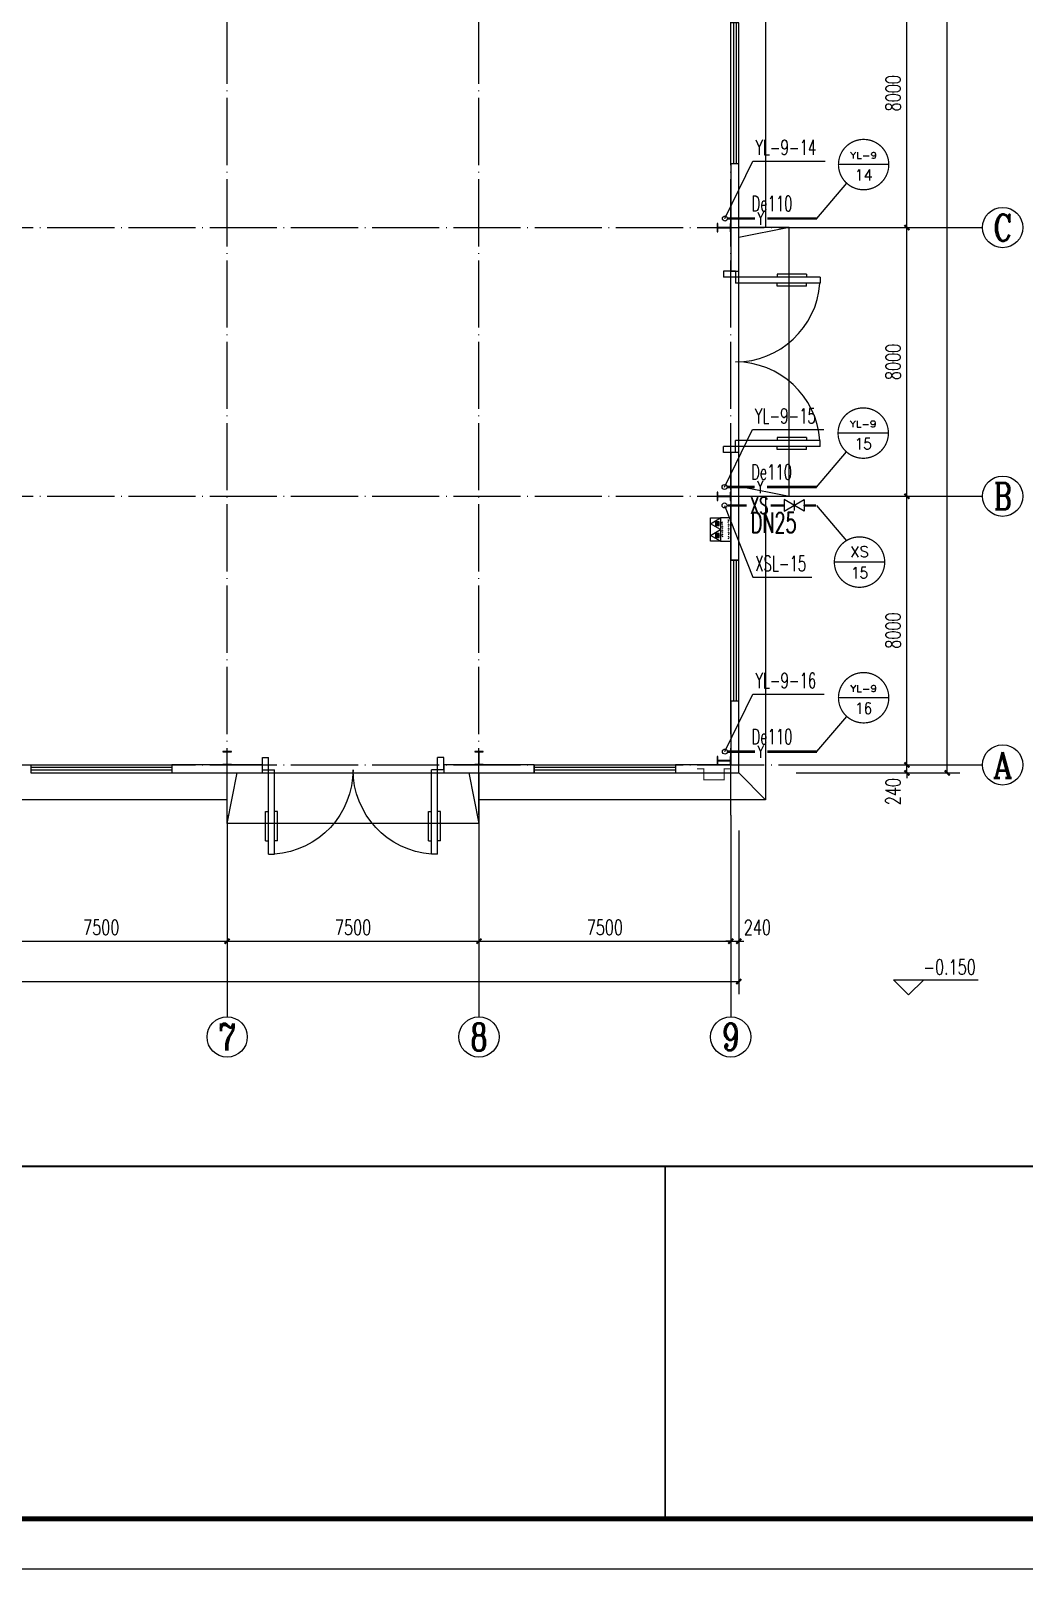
# Model space of a CAD drawing. Extents: x 14033796 to 29392202, y -1365078 to -465345.
# Drawn here: x 14735116 to 14764709, y -730593 to -684783 of the extents above; entities that cross this region are included whole.
import ezdxf
from ezdxf.enums import TextEntityAlignment as Align

# ---------------------------------------------------------------- set-up
doc = ezdxf.new("R2010")
doc.units = 0
doc.header["$LTSCALE"] = 1000
doc.header["$MEASUREMENT"] = 0
doc.linetypes.add('DOTE', pattern=[2.42, 2, -0.2, 0.02, -0.2])
for name, color, linetype in [('AXIS', 3, 'Continuous'), ('AXIS_TEXT', 7, 'Continuous'), ('COLUMN', 2, 'Continuous'), ('DIM_ELEV', 3, 'Continuous'), ('DIM_消防', 3, 'Continuous'), ('DIM_雨水', 3, 'Continuous'), ('DOTE', 8, 'DOTE'), ('EQUIP_消防', 7, 'Continuous'), ('PIPE-消防', 1, 'Continuous'), ('PIPE-雨水', 4, 'Continuous'), ('PUB_TEXT', 7, 'Continuous'), ('TEXT_消防', 7, 'Continuous'), ('TEXT_雨水', 7, 'Continuous'), ('TK', 4, 'Continuous'), ('TWT_TEXT', 7, 'Continuous'), ('VALVE_消防', 7, 'Continuous'), ('VPIPE-消防', 1, 'Continuous'), ('VPIPE-雨水', 4, 'Continuous'), ('WALL-PARAPET', 6, 'Continuous'), ('WINDOW', 4, 'Continuous')]:
    doc.layers.add(name, color=color, linetype=linetype)
doc.styles.add('_TCH_AXIS', font='COMPLEX', dxfattribs={"bigfont": 'GBCBIG'})
doc.styles.add('_TCH_DIM', font='SIMPLEX', dxfattribs={"bigfont": 'GBCBIG'})
doc.styles.add('_TCH_DIM_T3', font='SIMPLEX', dxfattribs={"width": 0.705882, "bigfont": 'GBCBIG'})
doc.styles.add('_TWT_CIRCLE', font='COMPLEX', dxfattribs={"width": 1.1, "height": 3, "bigfont": 'HZTXT'})
doc.styles.add('_TWT_PIPEDN', font='SIMPLEX', dxfattribs={"width": 0.8, "height": 3, "bigfont": 'HZTXT'})
doc.styles.add('_TWT_PIPETEXT', font='COMPLEX', dxfattribs={"width": 0.8, "height": 2.5, "bigfont": 'HZTXT'})
doc.styles.add('_TWT_SERIAL', font='COMPLEX', dxfattribs={"width": 0.8, "height": 3, "bigfont": 'HZTXT'})
doc.styles.add('COMPLEX', font='COMPLEX')
doc.dimstyles.new('_TCH_ARCH&&150', dxfattribs={"dimtxt": 446.25, "dimasz": 150, "dimexe": 375, "dimexo": 450, "dimgap": 189.375, "dimtad": 1, "dimdec": 0, "dimzin": 0, "dimdsep": 46, "dimtxsty": '_TCH_DIM_T3', "dimblk": 'ARCHTICK', "dimcen": 0.09, "dimclrt": 7, "dimazin": 2, "dimtfac": 1, "dimtdec": 0, "dimtix": 1, "dimtmove": 2, "dimatfit": 3, "dimfxl": 0, "dimtolj": 1, "dimtzin": 0, "dimarcsym": 0})

# ---------------------------------------------------------------- blocks, each defined once
blk = doc.blocks.new('A$C797E1D2B')
at = {"layer": 'COLUMN'}
h = blk.add_hatch(color=256, dxfattribs=at)
h.paths.add_polyline_path([(125, 400), (250, 400), (250, 388), (130, 388), (130, 200), (125, 200)])
h.paths.add_polyline_path([(0, 400), (125, 400), (125, 200), (120, 200), (120, 388), (0, 388)])
h.paths.add_polyline_path([(0, 12), (120, 12), (120, 200), (125, 200), (125, 0), (0, 0)])
h.paths.add_polyline_path([(125, 200), (130, 200), (130, 12), (250, 12), (250, 0), (125, 0)])
blk.add_lwpolyline([(250, 0), (250, 12), (130, 12), (130, 388), (250, 388), (250, 400), (0, 400), (0, 388), (120, 388), (120, 12), (0, 12), (0, 0)], close=True, dxfattribs=at)
blk = doc.blocks.new('消防软管卷盘')
blk.add_lwpolyline([(4963954, 151899), (4963954, 150312), (4964641, 150312), (4964641, 151899)], close=True)
for points, const_width in [([(4964134, 151704), (4964482, 151704)], 1), ([(4964134, 151566), (4964482, 151566)], 1), ([(4964134, 151428), (4964482, 151428)], 1), ([(4964134, 151290), (4964482, 151290)], 1), ([(4964134, 151152), (4964482, 151152)], 1), ([(4964134, 151014), (4964482, 151014)], 0.1), ([(4964134, 150876), (4964482, 150876)], 1), ([(4964134, 150738), (4964482, 150738)], 1), ([(4964150, 150600), (4964499, 150600)], 1), ([(4964150, 150462), (4964499, 150462)], 1)]:
    blk.add_lwpolyline(points, dxfattribs=dict(const_width=const_width))
for centre, start, end in [((4964134, 151636), 90, 270), ((4964134, 151360), 90, 270), ((4964134, 151084), 90, 270), ((4964134, 150808), 90, 270), ((4964482, 151498), 270, 90), ((4964482, 151222), 270, 90), ((4964482, 150946), 270, 90), ((4964499, 150670), 270, 90), ((4964150, 150532), 90, 270)]:
    blk.add_arc(centre, 69, start, end)
blk = doc.blocks.new('$TwtSys$00000546')
h = blk.add_hatch()
h.set_pattern_fill('ANSI31', color=256, scale=200, style=0)
h.set_pattern_definition([(45, (-38543.802, -6670.83), (-17.67767, 17.67767), [])])
h.paths.add_polyline_path([(-65, 174), (65, 174), (65, 44), (-65, 44)])
for points in [[(0, 344), (-198, 0), (198, 0)], [(-65, 174), (65, 174), (65, 44), (-65, 44)]]:
    blk.add_lwpolyline(points, close=True)
blk = doc.blocks.new('92623')
blk.add_lwpolyline([(8910066, 83014), (8909273, 83014), (8909273, 82670), (8910066, 82670)], close=True)
at = {"xscale": -0.5, "yscale": 0.5, "zscale": 0.5, "rotation": 89.99999999998747}
blk.add_blockref('消防软管卷盘', (8985223, 2565334), dxfattribs=at)
at = {"layer": 'EQUIP_消防', "rotation": 180}
for p in [(8909471, 83014), (8909868, 83014)]:
    blk.add_blockref('$TwtSys$00000546', p, dxfattribs=at)
blk = doc.blocks.new('GeYuanFrame_42705131', base_point=(20.09, 4.53))
at = {"layer": 'TK'}
blk.add_lwpolyline([(20.09, 4.53), (20.09, 598.53), (1071.09, 598.53), (1071.09, 4.53)], close=True, dxfattribs=at)
at = {"layer": 'TK', "const_width": 1}
blk.add_lwpolyline([(45.09, 588.53), (1061.09, 588.53), (1061.09, 14.53), (45.09, 14.53)], close=True, dxfattribs=at)
at = {"layer": 'TK'}
for points, const_width in [([(991.09, 588.53), (991.09, 14.53)], 0.4), ([(991.09, 488.5), (1061.09, 488.5)], 0.35)]:
    blk.add_lwpolyline(points, dxfattribs=dict(at, const_width=const_width))
blk = doc.blocks.new('$DorLib2D$00000011')
for p, q in [((-0.4667, 0.4709), (-0.4667, -0.0625)), ((-0.4667, 0.4709), (-0.4333, 0.4709)), ((-0.4333, 0.4709), (-0.4333, 0.0042)), ((0.4333, 0.4709), (0.4333, 0.0042)), ((0.4667, 0.4709), (0.4333, 0.4709)), ((0.4667, 0.4709), (0.4667, -0.0625)), ((-0.4833, 0.3962), (-0.4667, 0.3962)), ((-0.4167, 0.3962), (-0.4333, 0.3962)), ((0.4167, 0.3962), (0.4333, 0.3962)), ((0.4833, 0.3962), (0.4667, 0.3962)), ((-0.4833, 0.2346), (-0.4667, 0.2346)), ((-0.4167, 0.2346), (-0.4333, 0.2346)), ((0.4167, 0.2346), (0.4333, 0.2346)), ((0.4833, 0.2346), (0.4667, 0.2346)), ((-0.5, 0.0042), (-0.4333, 0.0042)), ((-0.5, 0.0042), (-0.5, -0.0625)), ((0.5, 0.0042), (0.4333, 0.0042)), ((0.5, 0.0042), (0.5, -0.0625)), ((-0.5, -0.0625), (-0.4667, -0.0625)), ((0.5, -0.0625), (0.4667, -0.0625))]:
    blk.add_line(p, q)
at = {"lineweight": 13}
for p, q in [((-0.4833, 0.3962), (-0.4833, 0.2346)), ((-0.4167, 0.3962), (-0.4167, 0.2346)), ((0.4167, 0.3962), (0.4167, 0.2346)), ((0.4833, 0.3962), (0.4833, 0.2346))]:
    blk.add_line(p, q, dxfattribs=at)
for centre, start, end in [((-0.4667, 0.0042), 0, 85.90396), ((0.4667, 0.0042), 94.09604, 180)]:
    blk.add_arc(centre, 0.4667, start, end, dxfattribs=at)
blk = doc.blocks.new('$TCHSYS$WIN2D')
for p, q in [((-0.5, 0.5), (0.5, 0.5)), ((-0.5, 0.5), (-0.5, -0.5)), ((0.5, 0.5), (0.5, -0.5)), ((0.5, 0.167), (-0.5, 0.167)), ((0.5, -0.167), (-0.5, -0.167)), ((-0.5, -0.5), (0.5, -0.5))]:
    blk.add_line(p, q)
blk = doc.blocks.new('_AXISO')
blk.add_circle((0, 0), 0.5)
at = {"layer": 'AXIS_TEXT', "style": 'COMPLEX', "width": 1.041667}
blk.add_attdef('A', text='', height=0.56, dxfattribs=at).set_placement((-0.25, -0.28), (0.25, -0.28), align=Align.FIT)
blk = doc.blocks.new('_ArchTick')
at = {"color": 0, "linetype": 'ByBlock', "const_width": 0.4}
blk.add_lwpolyline([(-0.5, -0.5), (0.5, 0.5)], dxfattribs=at)
blk = doc.blocks.new('*D63')
at = {"layer": 'AXIS', "color": 0, "lineweight": -2}
for p, q in [((14695726, -708593), (14695726, -713468)), ((14756206, -708593), (14756206, -713468)), ((14695726, -713093), (14756206, -713093))]:
    blk.add_line(p, q, dxfattribs=at)
at = {"layer": 'Defpoints', "color": 0}
for p in [(14695726, -708143), (14756206, -708143), (14756206, -713093)]:
    blk.add_point(p, dxfattribs=at)
at = {"layer": 'AXIS', "color": 0, "lineweight": -2, "xscale": 150, "yscale": 150, "zscale": 150, "rotation": 180}
blk.add_blockref('_ArchTick', (14695726, -713093), dxfattribs=at)
at = {"layer": 'AXIS', "color": 0, "lineweight": -2, "xscale": 150, "yscale": 150, "zscale": 150}
blk.add_blockref('_ArchTick', (14756206, -713093), dxfattribs=at)
at = {"layer": 'AXIS', "color": 7, "insert": (14725966, -712680), "char_height": 446.2, "attachment_point": 5, "style": '_TCH_DIM_T3'}
blk.add_mtext('\\A1;60480', dxfattribs=at)
blk = doc.blocks.new('*D70')
at = {"layer": 'AXIS', "color": 0, "lineweight": -2}
for p, q in [((14733466, -708593), (14733466, -712268)), ((14740966, -708593), (14740966, -712268)), ((14733466, -711893), (14740966, -711893))]:
    blk.add_line(p, q, dxfattribs=at)
at = {"layer": 'Defpoints', "color": 0}
for p in [(14733466, -708143), (14740966, -708143), (14740966, -711893)]:
    blk.add_point(p, dxfattribs=at)
at = {"layer": 'AXIS', "color": 0, "lineweight": -2, "xscale": 150, "yscale": 150, "zscale": 150, "rotation": 180}
blk.add_blockref('_ArchTick', (14733466, -711893), dxfattribs=at)
at = {"layer": 'AXIS', "color": 0, "lineweight": -2, "xscale": 150, "yscale": 150, "zscale": 150}
blk.add_blockref('_ArchTick', (14740966, -711893), dxfattribs=at)
at = {"layer": 'AXIS', "color": 7, "insert": (14737216, -711480), "char_height": 446.2, "attachment_point": 5, "style": '_TCH_DIM_T3'}
blk.add_mtext('\\A1;7500', dxfattribs=at)
blk = doc.blocks.new('*D71')
at = {"layer": 'AXIS', "color": 0, "lineweight": -2}
for p, q in [((14740966, -708593), (14740966, -712268)), ((14748466, -708593), (14748466, -712268)), ((14740966, -711893), (14748466, -711893))]:
    blk.add_line(p, q, dxfattribs=at)
at = {"layer": 'Defpoints', "color": 0}
for p in [(14740966, -708143), (14748466, -708143), (14748466, -711893)]:
    blk.add_point(p, dxfattribs=at)
at = {"layer": 'AXIS', "color": 0, "lineweight": -2, "xscale": 150, "yscale": 150, "zscale": 150, "rotation": 180}
blk.add_blockref('_ArchTick', (14740966, -711893), dxfattribs=at)
at = {"layer": 'AXIS', "color": 0, "lineweight": -2, "xscale": 150, "yscale": 150, "zscale": 150}
blk.add_blockref('_ArchTick', (14748466, -711893), dxfattribs=at)
at = {"layer": 'AXIS', "color": 7, "insert": (14744716, -711480), "char_height": 446.2, "attachment_point": 5, "style": '_TCH_DIM_T3'}
blk.add_mtext('\\A1;7500', dxfattribs=at)
blk = doc.blocks.new('*D72')
at = {"layer": 'AXIS', "color": 0, "lineweight": -2}
for p, q in [((14748466, -708593), (14748466, -712268)), ((14755966, -708593), (14755966, -712268)), ((14748466, -711893), (14755966, -711893))]:
    blk.add_line(p, q, dxfattribs=at)
at = {"layer": 'Defpoints', "color": 0}
for p in [(14748466, -708143), (14755966, -708143), (14755966, -711893)]:
    blk.add_point(p, dxfattribs=at)
at = {"layer": 'AXIS', "color": 0, "lineweight": -2, "xscale": 150, "yscale": 150, "zscale": 150, "rotation": 180}
blk.add_blockref('_ArchTick', (14748466, -711893), dxfattribs=at)
at = {"layer": 'AXIS', "color": 0, "lineweight": -2, "xscale": 150, "yscale": 150, "zscale": 150}
blk.add_blockref('_ArchTick', (14755966, -711893), dxfattribs=at)
at = {"layer": 'AXIS', "color": 7, "insert": (14752216, -711480), "char_height": 446.2, "attachment_point": 5, "style": '_TCH_DIM_T3'}
blk.add_mtext('\\A1;7500', dxfattribs=at)
blk = doc.blocks.new('*D73')
at = {"layer": 'AXIS', "color": 0, "lineweight": -2}
for p, q in [((14755966, -708593), (14755966, -712268)), ((14756206, -708593), (14756206, -712268)), ((14755966, -711893), (14755816, -711893)), ((14755966, -711893), (14756206, -711893)), ((14756206, -711893), (14756356, -711893))]:
    blk.add_line(p, q, dxfattribs=at)
at = {"layer": 'Defpoints', "color": 0}
for p in [(14755966, -708143), (14756206, -708143), (14756206, -711893)]:
    blk.add_point(p, dxfattribs=at)
at = {"layer": 'AXIS', "color": 0, "lineweight": -2, "xscale": 150, "yscale": 150, "zscale": 150}
blk.add_blockref('_ArchTick', (14755966, -711893), dxfattribs=at)
at = {"layer": 'AXIS', "color": 0, "lineweight": -2, "xscale": 150, "yscale": 150, "zscale": 150, "rotation": 180}
blk.add_blockref('_ArchTick', (14756206, -711893), dxfattribs=at)
at = {"layer": 'AXIS', "color": 7, "insert": (14756761, -711480), "char_height": 446.2, "attachment_point": 5, "style": '_TCH_DIM_T3'}
blk.add_mtext('\\A1;240', dxfattribs=at)
blk = doc.blocks.new('*D103')
at = {"layer": 'AXIS', "color": 0, "lineweight": -2}
for p, q in [((14757916, -586403), (14762791, -586403)), ((14762416, -706883), (14762416, -586403)), ((14757916, -706883), (14762791, -706883))]:
    blk.add_line(p, q, dxfattribs=at)
at = {"layer": 'Defpoints', "color": 0}
for p in [(14757466, -586403), (14762416, -586403), (14757466, -706883)]:
    blk.add_point(p, dxfattribs=at)
at = {"layer": 'AXIS', "color": 0, "lineweight": -2, "xscale": 150, "yscale": 150, "zscale": 150}
for p, rotation in [((14762416, -586403), 90), ((14762416, -706883), 270)]:
    blk.add_blockref('_ArchTick', p, dxfattribs=dict(at, rotation=rotation))
at = {"layer": 'AXIS', "color": 7, "insert": (14762004, -646643), "char_height": 446.2, "attachment_point": 5, "rotation": 90, "style": '_TCH_DIM_T3'}
blk.add_mtext('\\A1;120480', dxfattribs=at)
blk = doc.blocks.new('*D104')
at = {"layer": 'AXIS', "color": 0, "lineweight": -2}
for p, q in [((14757916, -706643), (14761591, -706643)), ((14761216, -706643), (14761216, -706493)), ((14761216, -706883), (14761216, -706643)), ((14757916, -706883), (14761591, -706883)), ((14761216, -706883), (14761216, -707033))]:
    blk.add_line(p, q, dxfattribs=at)
at = {"layer": 'Defpoints', "color": 0}
for p in [(14757466, -706643), (14761216, -706643), (14757466, -706883)]:
    blk.add_point(p, dxfattribs=at)
at = {"layer": 'AXIS', "color": 0, "lineweight": -2, "xscale": 150, "yscale": 150, "zscale": 150}
for p, rotation in [((14761216, -706643), 270), ((14761216, -706883), 90)]:
    blk.add_blockref('_ArchTick', p, dxfattribs=dict(at, rotation=rotation))
at = {"layer": 'AXIS', "color": 7, "insert": (14760804, -707438), "char_height": 446.2, "attachment_point": 5, "rotation": 90, "style": '_TCH_DIM_T3'}
blk.add_mtext('\\A1;240', dxfattribs=at)
blk = doc.blocks.new('*D105')
at = {"layer": 'AXIS', "color": 0, "lineweight": -2}
for p, q in [((14757916, -698643), (14761591, -698643)), ((14761216, -706643), (14761216, -698643)), ((14757916, -706643), (14761591, -706643))]:
    blk.add_line(p, q, dxfattribs=at)
at = {"layer": 'Defpoints', "color": 0}
for p in [(14757466, -698643), (14761216, -698643), (14757466, -706643)]:
    blk.add_point(p, dxfattribs=at)
at = {"layer": 'AXIS', "color": 0, "lineweight": -2, "xscale": 150, "yscale": 150, "zscale": 150}
for p, rotation in [((14761216, -698643), 90), ((14761216, -706643), 270)]:
    blk.add_blockref('_ArchTick', p, dxfattribs=dict(at, rotation=rotation))
at = {"layer": 'AXIS', "color": 7, "insert": (14760804, -702643), "char_height": 446.2, "attachment_point": 5, "rotation": 90, "style": '_TCH_DIM_T3'}
blk.add_mtext('\\A1;8000', dxfattribs=at)
blk = doc.blocks.new('*D106')
at = {"layer": 'AXIS', "color": 0, "lineweight": -2}
for p, q in [((14757916, -690643), (14761591, -690643)), ((14761216, -698643), (14761216, -690643)), ((14757916, -698643), (14761591, -698643))]:
    blk.add_line(p, q, dxfattribs=at)
at = {"layer": 'Defpoints', "color": 0}
for p in [(14757466, -690643), (14761216, -690643), (14757466, -698643)]:
    blk.add_point(p, dxfattribs=at)
at = {"layer": 'AXIS', "color": 0, "lineweight": -2, "xscale": 150, "yscale": 150, "zscale": 150}
for p, rotation in [((14761216, -690643), 90), ((14761216, -698643), 270)]:
    blk.add_blockref('_ArchTick', p, dxfattribs=dict(at, rotation=rotation))
at = {"layer": 'AXIS', "color": 7, "insert": (14760804, -694643), "char_height": 446.2, "attachment_point": 5, "rotation": 90, "style": '_TCH_DIM_T3'}
blk.add_mtext('\\A1;8000', dxfattribs=at)
blk = doc.blocks.new('*D107')
at = {"layer": 'AXIS', "color": 0, "lineweight": -2}
for p, q in [((14757916, -682643), (14761591, -682643)), ((14761216, -690643), (14761216, -682643)), ((14757916, -690643), (14761591, -690643))]:
    blk.add_line(p, q, dxfattribs=at)
at = {"layer": 'Defpoints', "color": 0}
for p in [(14757466, -682643), (14761216, -682643), (14757466, -690643)]:
    blk.add_point(p, dxfattribs=at)
at = {"layer": 'AXIS', "color": 0, "lineweight": -2, "xscale": 150, "yscale": 150, "zscale": 150}
for p, rotation in [((14761216, -682643), 90), ((14761216, -690643), 270)]:
    blk.add_blockref('_ArchTick', p, dxfattribs=dict(at, rotation=rotation))
at = {"layer": 'AXIS', "color": 7, "insert": (14760804, -686643), "char_height": 446.2, "attachment_point": 5, "rotation": 90, "style": '_TCH_DIM_T3'}
blk.add_mtext('\\A1;8000', dxfattribs=at)
blk = doc.blocks.new('$VALVE$00000296')
for points in [[(-125, 72), (-125, -72), (125, 72), (125, -72), (-125, 72)], [(0, 60), (0, -64)]]:
    blk.add_lwpolyline(points)
for p in [(-125, 0), (125, 0)]:
    blk.add_point(p)

msp = doc.modelspace()

# ---------------------------------------------------------------- linework, layer by layer
at = {"color": 8, "ltscale": 0.5}
for p, q in [((14757706.1, -690642.5), (14756206.1, -690942.5)), ((14756206.1, -698342.5), (14757706.1, -698642.5)), ((14740966.1, -708382.5), (14741266.1, -706882.5)), ((14748166.1, -706882.5), (14748466.1, -708382.5)), ((14757006.1, -707682.5), (14756206.1, -706882.5))]:
    msp.add_line(p, q, dxfattribs=at)
for points in [[(14757006.1, -650642.5), (14757006.1, -690642.5)], [(14756206.1, -698642.5), (14757706.1, -698642.5), (14757706.1, -690642.5), (14756206.1, -690642.5)], [(14757006.1, -698642.5), (14757006.1, -707682.5), (14748466.1, -707682.5)], [(14748466.1, -706882.5), (14748466.1, -708382.5), (14740966.1, -708382.5), (14740966.1, -706882.5)], [(14740966.1, -707682.5), (14710966.1, -707682.5)]]:
    msp.add_lwpolyline(points, dxfattribs=at)
at = {"color": 8, "const_width": 30}
msp.add_lwpolyline([(14755966.1, -706762.5), (14755766.1, -706762.5), (14755766.1, -707082.5), (14755166.1, -707082.5), (14755166.1, -706762.5), (14754966.1, -706762.5)], dxfattribs=at)
at = {"layer": 'AXIS'}
for p, q in [((14757466.1, -690642.5), (14763466.1, -690642.5)), ((14757466.1, -698642.5), (14763466.1, -698642.5)), ((14757466.1, -706642.5), (14763466.1, -706642.5)), ((14740966.1, -708142.5), (14740966.1, -714142.5)), ((14748466.1, -708142.5), (14748466.1, -714142.5)), ((14755966.1, -708142.5), (14755966.1, -714142.5))]:
    msp.add_line(p, q, dxfattribs=at)
at = {"layer": 'DIM_ELEV'}
for p, q in [((14761265.2, -713493.5), (14760815.2, -713043.5)), ((14760815.2, -713043.5), (14763335.2, -713043.5)), ((14761265.2, -713493.5), (14761715.2, -713043.5))]:
    msp.add_line(p, q, dxfattribs=at)
at = {"layer": 'DIM_消防'}
for p, q in [((14760675, -688767.5), (14759175, -688767.5)), ((14758535.3, -690372.7), (14759426.7, -689324.3)), ((14760663, -696762.5), (14759163, -696762.5)), ((14758523.3, -698367.7), (14759414.7, -697319.3)), ((14755783, -698917.3), (14756620.9, -701052.1, 3000)), ((14758523.3, -698917.3), (14759414.7, -699965.7)), ((14760552.9, -700604), (14759052.9, -700604)), ((14756620.9, -701052.1, 3000), (14758379.9, -701052.1, 3000)), ((14760675, -704642.5), (14759175, -704642.5)), ((14758535.3, -706247.7), (14759426.7, -705199.3))]:
    msp.add_line(p, q, dxfattribs=at)
at = {"layer": 'DIM_消防', "const_width": 37.5}
for points in [[(14760675, -688767.5, 1), (14759175, -688767.5, 1)], [(14760663, -696762.5, 1), (14759163, -696762.5, 1)], [(14760552.9, -700604, 1), (14759052.9, -700604, 1)], [(14760675, -704642.5, 1), (14759175, -704642.5, 1)]]:
    msp.add_lwpolyline(points, format="xyb", close=True, dxfattribs=at)
at = {"layer": 'DIM_雨水'}
for p, q in [((14755795, -690372.7), (14756629, -688660.9)), ((14756629, -688660.9), (14758780.2, -688660.9)), ((14755783, -698367.7), (14756617, -696655.9)), ((14756617, -696655.9), (14758740.8, -696655.9)), ((14755795, -706247.7), (14756629, -704535.9)), ((14756629, -704535.9), (14758752.8, -704535.9))]:
    msp.add_line(p, q, dxfattribs=at)
at = {"layer": 'DOTE'}
for p, q in [((14740966.1, -708142.5), (14740966.1, -585142.5)), ((14748466.1, -708142.5), (14748466.1, -585142.5)), ((14755966.1, -708142.5), (14755966.1, -585142.5)), ((14694466.1, -690642.5), (14757466.1, -690642.5)), ((14694466.1, -698642.5), (14757466.1, -698642.5)), ((14694466.1, -706642.5), (14757466.1, -706642.5))]:
    msp.add_line(p, q, dxfattribs=at)
at = {"layer": 'PIPE-消防', "linetype": 'Continuous', "const_width": 70}
for points in [[(14755883, -698917.3), (14756442, -698917.3)], [(14757160.1, -698917.3), (14757554.8, -698917.3)], [(14758154.8, -698917.3), (14758506.6, -698917.3)]]:
    msp.add_lwpolyline(points, dxfattribs=at)
at = {"layer": 'PIPE-雨水', "linetype": 'Continuous', "ltscale": 0.75, "const_width": 75}
for points in [[(14755870, -690372.7), (14756688.6, -690372.7)], [(14757055.7, -690372.7), (14758535.3, -690372.7)], [(14755858, -698367.7), (14756676.6, -698367.7)], [(14757043.7, -698367.7), (14758523.3, -698367.7)], [(14755870, -706247.7), (14756688.6, -706247.7)], [(14757055.7, -706247.7), (14758535.3, -706247.7)]]:
    msp.add_lwpolyline(points, dxfattribs=at)
at = {"layer": 'VPIPE-消防', "linetype": 'Continuous'}
msp.add_circle((14755783, -698917.3), 75, dxfattribs=at)
at = {"layer": 'VPIPE-雨水', "linetype": 'Continuous'}
for centre in [(14755795, -690372.7), (14755783, -698367.7), (14755795, -706247.7)]:
    msp.add_circle(centre, 75, dxfattribs=at)
at = {"layer": 'WALL-PARAPET'}
for p, q in [((14756206.1, -688742.5), (14755966.1, -688742.5)), ((14755966.1, -688742.5), (14755966.1, -691942.5)), ((14756206.1, -691942.5), (14756206.1, -688742.5)), ((14755966.1, -691942.5), (14756206.1, -691942.5)), ((14756206.1, -697342.5), (14755966.1, -697342.5)), ((14755966.1, -697342.5), (14755966.1, -700542.5)), ((14756206.1, -700542.5), (14756206.1, -697342.5)), ((14755966.1, -700542.5), (14756206.1, -700542.5)), ((14756206.1, -704742.5), (14755966.1, -704742.5)), ((14755966.1, -704742.5), (14755966.1, -706642.5)), ((14756206.1, -706882.5), (14756206.1, -704742.5)), ((14742016.1, -706642.5), (14739316.1, -706642.5)), ((14739316.1, -706642.5), (14739316.1, -706882.5)), ((14742016.1, -706882.5), (14742016.1, -706642.5)), ((14750116.1, -706642.5), (14747416.1, -706642.5)), ((14747416.1, -706642.5), (14747416.1, -706882.5)), ((14750116.1, -706882.5), (14750116.1, -706642.5)), ((14755966.1, -706642.5), (14754316.1, -706642.5)), ((14754316.1, -706642.5), (14754316.1, -706882.5)), ((14739316.1, -706882.5), (14742016.1, -706882.5)), ((14747416.1, -706882.5), (14750116.1, -706882.5)), ((14754316.1, -706882.5), (14756206.1, -706882.5))]:
    msp.add_line(p, q, dxfattribs=at)
at = {"layer": 'WINDOW'}
for p, q in [((14756206.1, -697342.5), (14756206.1, -691942.5)), ((14742016.1, -706882.5), (14747416.1, -706882.5))]:
    msp.add_line(p, q, dxfattribs=at)

# ---------------------------------------------------------------- block references
at = {"rotation": 270}
for name, p, xscale, yscale, zscale in [('GeYuanFrame_42705131', (14681416.1, -572942.5), 150, 150, 150), ('92623', (14682445.1, -8557963.4), -0.882, 0.882, 0.882)]:
    msp.add_blockref(name, p, dxfattribs=dict(at, xscale=xscale, yscale=yscale, zscale=zscale))
for p, rotation in [((14755566.1, -690517.5), 270), ((14755566.1, -698517.5), 270), ((14741091.1, -706242.5), 180), ((14748591.1, -706242.5), 180), ((14755566.1, -706392.5), 270)]:
    msp.add_blockref('A$C797E1D2B', p, dxfattribs=dict(rotation=rotation))
at = {"layer": 'AXIS'}
ref = msp.add_blockref('_AXISO', (14764066.1, -690642.5), dxfattribs=dict(at, xscale=1200, yscale=1200, zscale=1200))
ref.add_attrib('A', 'C', dxfattribs={"layer": 'AXIS_TEXT', "ltscale": 0.5, "height": 781.2, "style": '_TCH_AXIS'}).set_placement((14763787.1, -691033.1), (14764345.1, -691033.1), align=Align.FIT)
ref = msp.add_blockref('_AXISO', (14764066.1, -698642.5), dxfattribs=dict(at, xscale=1200, yscale=1200, zscale=1200))
ref.add_attrib('A', 'B', dxfattribs={"layer": 'AXIS_TEXT', "ltscale": 0.5, "height": 798.8, "style": '_TCH_AXIS', "width": 0.823529}).set_placement((14763799.9, -699041.9), (14764332.4, -699041.9), align=Align.FIT)
ref = msp.add_blockref('_AXISO', (14764066.1, -706642.5), dxfattribs=dict(at, xscale=1200, yscale=1200, zscale=1200))
ref.add_attrib('A', 'A', dxfattribs={"layer": 'AXIS_TEXT', "ltscale": 0.5, "height": 763.6, "style": '_TCH_AXIS', "width": 0.888889}).set_placement((14763775.2, -707024.3), (14764357, -707024.3), align=Align.FIT)
ref = msp.add_blockref('_AXISO', (14740966.1, -714742.5), dxfattribs=dict(at, xscale=1200, yscale=1200, zscale=1200))
ref.add_attrib('A', '7', dxfattribs={"layer": 'AXIS_TEXT', "ltscale": 0.5, "height": 798.8, "style": '_TCH_AXIS'}).set_placement((14740699.9, -715141.9), (14741232.4, -715141.9), align=Align.FIT)
ref = msp.add_blockref('_AXISO', (14748466.1, -714742.5), dxfattribs=dict(at, xscale=1200, yscale=1200, zscale=1200))
ref.add_attrib('A', '8', dxfattribs={"layer": 'AXIS_TEXT', "ltscale": 0.5, "height": 798.8, "style": '_TCH_AXIS'}).set_placement((14748199.9, -715141.9), (14748732.4, -715141.9), align=Align.FIT)
ref = msp.add_blockref('_AXISO', (14755966.1, -714742.5), dxfattribs=dict(at, xscale=1200, yscale=1200, zscale=1200))
ref.add_attrib('A', '9', dxfattribs={"layer": 'AXIS_TEXT', "ltscale": 0.5, "height": 816.3, "style": '_TCH_AXIS', "width": 0.928571}).set_placement((14755713.5, -715150.6), (14756218.8, -715150.6), align=Align.FIT)
at = {"layer": 'VALVE_消防', "xscale": -2.4, "yscale": 2.4, "zscale": 2.4}
msp.add_blockref('$VALVE$00000296', (14757854.8, -698917.3), dxfattribs=at)
at = {"layer": 'WINDOW', "rotation": 90}
for name, p, xscale, yscale, zscale in [('$TCHSYS$WIN2D', (14756086.1, -686642.5), 4200, -240, 4200), ('$DorLib2D$00000011', (14756086.1, -694642.5), -5400, -5400, -5400), ('$TCHSYS$WIN2D', (14756086.1, -702642.5), 4200, -240, 4200)]:
    msp.add_blockref(name, p, dxfattribs=dict(at, xscale=xscale, yscale=yscale, zscale=zscale))
at = {"layer": 'WINDOW'}
for name, p, xscale, yscale, zscale in [('$TCHSYS$WIN2D', (14737216.1, -706762.5), 4200, 240, 4200), ('$DorLib2D$00000011', (14744716.1, -706762.5), 5400, -5400, 5400), ('$TCHSYS$WIN2D', (14752216.1, -706762.5), 4200, 240, 4200)]:
    msp.add_blockref(name, p, dxfattribs=dict(at, xscale=xscale, yscale=yscale, zscale=zscale))

# ---------------------------------------------------------------- texts
at = {"layer": 'DIM_消防', "color": 7, "style": '_TWT_CIRCLE'}
for s, height, p, p2 in [('YL-9', 192.04, (14759527.6, -688589.9), (14760322.3, -688589.9)), ('14', 329.14, (14759657.7, -689245.3), (14760192.2, -689245.3)), ('YL-9', 192.04, (14759515.6, -696584.9), (14760310.3, -696584.9)), ('15', 336.64, (14759657.3, -697246.6), (14760168.6, -697246.6)), ('XS', 317.96, (14759519.8, -700453.4), (14760086.1, -700453.4)), ('15', 336.64, (14759547.3, -701088), (14760058.6, -701088)), ('YL-9', 192.04, (14759527.6, -704464.9), (14760322.3, -704464.9)), ('16', 336.64, (14759669.3, -705126.6), (14760180.6, -705126.6))]:
    msp.add_text(s, height=height, dxfattribs=at).set_placement(p, p2, align=Align.FIT)
at = {"layer": 'PUB_TEXT', "style": '_TCH_DIM', "width": 0.705882}
msp.add_text('-0.150', height=446.25, dxfattribs=at).set_placement((14761700.2, -712886))
at = {"layer": 'TEXT_消防', "style": '_TWT_PIPETEXT', "width": 0.64}
msp.add_text('XS', height=500, dxfattribs=at).set_placement((14756542, -699167.3))
at = {"layer": 'TEXT_消防', "linetype": 'Continuous', "style": '_TWT_PIPEDN', "width": 0.64}
msp.add_text('DN25', height=600, dxfattribs=at).set_placement((14756561.5, -699729.7))
at = {"layer": 'TEXT_雨水', "linetype": 'Continuous', "style": '_TWT_PIPEDN', "width": 0.64}
for p in [(14756582.3, -690151.6), (14756570.3, -698146.6), (14756582.3, -706026.6)]:
    msp.add_text('De110', height=450, dxfattribs=at).set_placement(p)
at = {"layer": 'TEXT_雨水', "style": '_TWT_PIPETEXT', "width": 0.64}
for p in [(14756763.6, -690560.2), (14756751.6, -698555.2), (14756763.6, -706435.2)]:
    msp.add_text('Y', height=375, dxfattribs=at).set_placement(p)
at = {"layer": 'TWT_TEXT', "style": '_TWT_SERIAL', "width": 0.64}
for s, p in [('YL-9-14', (14756697.8, -688480.9)), ('YL-9-15', (14756685.8, -696475.9)), ('XSL-15', (14756695.2, -700872.1, 3000)), ('YL-9-16', (14756697.8, -704355.9))]:
    msp.add_text(s, height=450, dxfattribs=at).set_placement(p)

# ---------------------------------------------------------------- dimensions: what is measured, and where the dimension line sits
at = {"layer": 'AXIS'}
for p1, p2, distance, text, picture, middle in [((14757466.1, -706882.5), (14757466.1, -586402.5), -4950, '120480', '*D103', (14762003.6, -646642.5)), ((14757466.1, -690642.5), (14757466.1, -682642.5), -3750, '8000', '*D107', (14760803.6, -686642.5)), ((14757466.1, -698642.5), (14757466.1, -690642.5), -3750, '8000', '*D106', (14760803.6, -694642.5)), ((14757466.1, -706642.5), (14757466.1, -698642.5), -3750, '8000', '*D105', (14760803.6, -702642.5)), ((14695726.1, -708142.5), (14756206.1, -708142.5), -4950, '60480', '*D63', (14725966.1, -712680)), ((14733466.1, -708142.5), (14740966.1, -708142.5), -3750, '7500', '*D70', (14737216.1, -711480)), ((14740966.1, -708142.5), (14748466.1, -708142.5), -3750, '7500', '*D71', (14744716.1, -711480)), ((14748466.1, -708142.5), (14755966.1, -708142.5), -3750, '7500', '*D72', (14752216.1, -711480))]:
    dim = msp.add_aligned_dim(p1=p1, p2=p2, distance=distance, text=text, dimstyle='_TCH_ARCH&&150', dxfattribs=at)
    dim.commit()
    dim.dimension.update_dxf_attribs({"geometry": picture, "text_midpoint": middle})
for base, p1, p2, angle, picture, middle in [((14761216.1, -706642.5), (14757466.1, -706882.5), (14757466.1, -706642.5), 90, '*D104', (14760803.6, -707437.5)), ((14756206.1, -711892.5), (14755966.1, -708142.5), (14756206.1, -708142.5), 0, '*D73', (14756761.1, -711480))]:
    dim = msp.add_linear_dim(base=base, p1=p1, p2=p2, angle=angle, text='240', dimstyle='_TCH_ARCH&&150', dxfattribs=at)
    dim.commit()
    dim.dimension.update_dxf_attribs({"geometry": picture, "text_midpoint": middle, "dimtype": 161})

doc.saveas('drawing.dxf')
